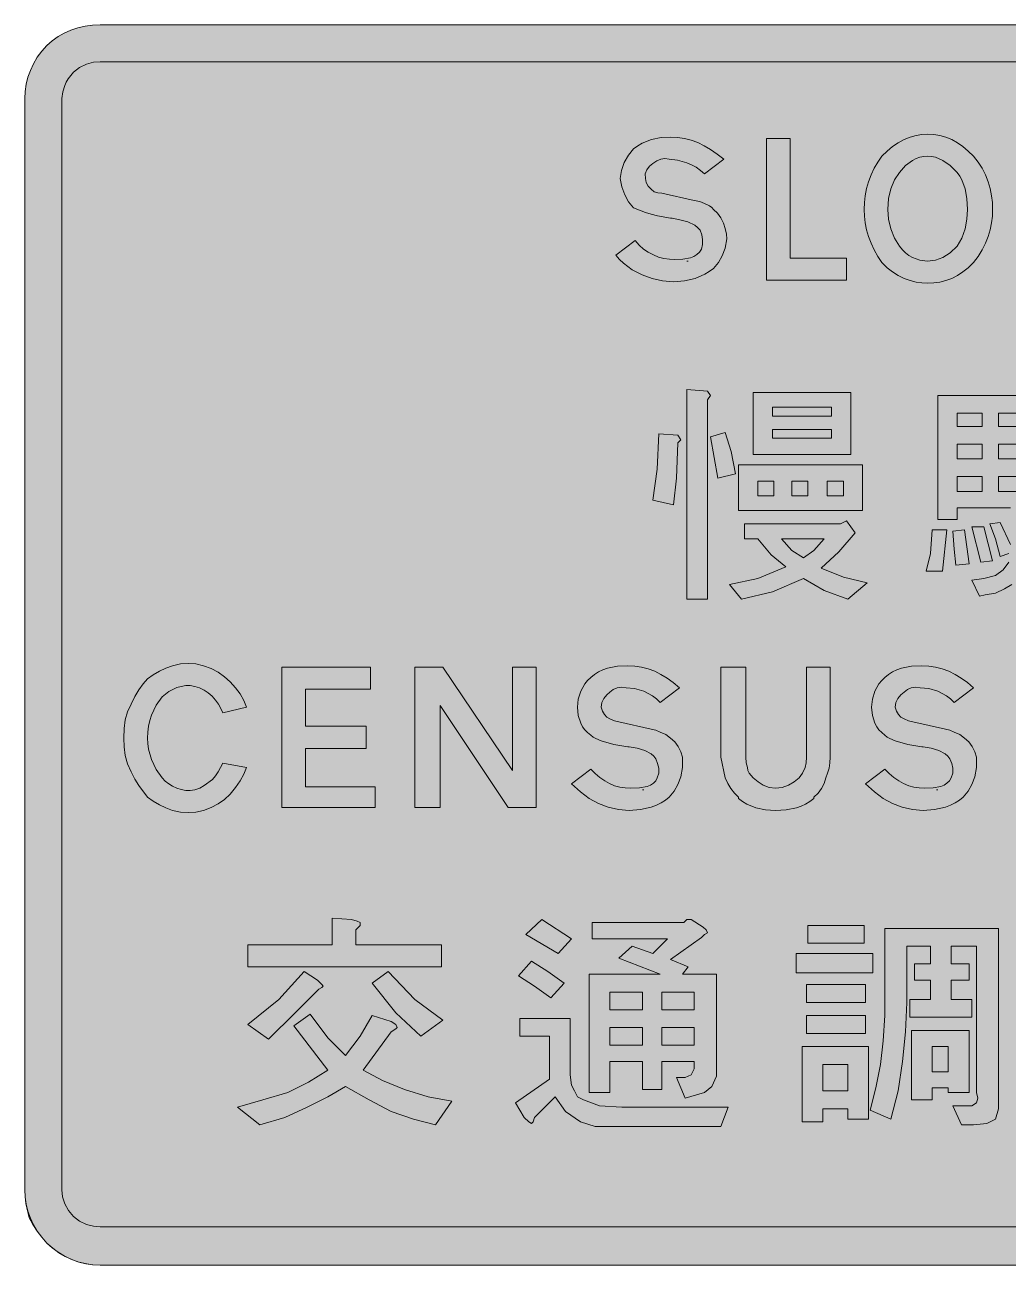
# Model space of a CAD drawing. Header units: metres. Extents: x 107 to 461, y 11 to 263.
# Drawn here: x 107 to 306.6, y 10.9 to 262.9 of the extents above; entities that cross this region are included whole.
import ezdxf

# ---------------------------------------------------------------- set-up
doc = ezdxf.new("R2010")
doc.units = ezdxf.units.M
for name, color, linetype, true_color in [('FILL_BLUE_0000FF', 7, 'Continuous', 0x0000ff), ('FILL_WHITE_FFFFFF', 7, 'Continuous', 0xffffff), ('STROKE_BLUE_0000FF', 7, 'Continuous', 0x0000ff), ('STROKE_WHITE_FFFFFF', 7, 'Continuous', 0xffffff)]:
    doc.layers.add(name, color=color, linetype=linetype, true_color=true_color)

msp = doc.modelspace()

# ---------------------------------------------------------------- hatches: boundary and pattern name
at = {"layer": 'FILL_BLUE_0000FF', "true_color": 0x0000ff}
h = msp.add_hatch(color=7, dxfattribs=at)
h.dxf.hatch_style = 1
h.paths.add_polyline_path([(445.95, 255.42), (447.34, 255.3), (448.76, 254.93), (450.13, 254.28), (451.35, 253.32), (452.31, 251.97), (452.96, 250.62), (453.33, 249.27), (453.45, 247.92), (453.45, 26.22), (453.33, 24.83), (452.96, 23.41), (452.31, 22.04), (451.35, 20.82), (450.13, 19.86), (448.76, 19.21), (447.34, 18.84), (445.95, 18.72), (122.25, 18.72), (120.86, 18.84), (119.44, 19.21), (118.07, 19.86), (116.85, 20.82), (115.84, 22.04), (115.09, 23.41), (114.61, 24.83), (114.45, 26.22), (114.45, 247.92), (114.64, 249.27), (115.05, 250.62), (115.33, 251.3), (115.73, 251.97), (116.85, 253.32), (118.07, 254.28), (119.44, 254.93), (120.86, 255.3), (122.25, 255.42), (445.95, 255.42)])
at = {"layer": 'FILL_WHITE_FFFFFF', "true_color": 0xffffff}
h = msp.add_hatch(color=7, dxfattribs=at)
h.dxf.hatch_style = 1
h.paths.add_polyline_path([(445.95, 262.92), (447.32, 262.86), (448.73, 262.69), (450.16, 262.38), (451.58, 261.95), (452.96, 261.37), (454.3, 260.64), (455.57, 259.76), (456.75, 258.72), (457.8, 257.46), (458.72, 256.15), (459.49, 254.8), (460.13, 253.43), (460.62, 252.05), (460.97, 250.66), (461.18, 249.28), (461.25, 247.92), (461.25, 26.22), (461.19, 24.87), (460.99, 23.48), (460.62, 22.04), (460.05, 20.52), (459.49, 19.17), (458.74, 17.86), (457.81, 16.6), (456.75, 15.42), (455.57, 14.36), (454.31, 13.43), (453, 12.68), (451.65, 12.12), (450.13, 11.55), (448.69, 11.18), (447.3, 10.98), (445.95, 10.92), (122.25, 10.92), (120.79, 10.99), (119.34, 11.2), (117.91, 11.55), (116.51, 12.05), (115.16, 12.68), (113.85, 13.45), (112.62, 14.37), (111.45, 15.42), (110.38, 16.6), (109.43, 17.86), (108.58, 19.17), (107.85, 20.52), (107.18, 23.48), (107.01, 24.87), (106.95, 26.22), (106.95, 247.92), (107.02, 249.38), (107.23, 250.83), (107.58, 252.26), (108.08, 253.66), (108.71, 255.01), (109.48, 256.32), (110.4, 257.55), (111.45, 258.72), (112.52, 259.68), (113.69, 260.52), (114.95, 261.24), (116.29, 261.83), (117.7, 262.3), (119.17, 262.64), (120.69, 262.85), (122.25, 262.92), (445.95, 262.92)])
h = msp.add_hatch(color=7, dxfattribs=at)
h.dxf.hatch_style = 1
h.paths.add_polyline_path([(244.12, 233.35), (243.23, 233.97), (242.3, 234.49), (241.35, 234.91), (239.47, 235.45), (237.75, 235.62), (236.9, 235.73), (236.1, 235.62), (235.3, 235.28), (234.45, 234.72), (233.79, 234.17), (233.25, 233.45), (232.93, 232.61), (232.95, 231.72), (233.1, 230.88), (233.51, 230.15), (234.09, 229.53), (234.75, 229.02), (235.5, 228.76), (236.25, 228.72), (242.85, 227.22), (244.01, 227.03), (244.95, 226.62), (245.96, 226.13), (246.43, 225.82), (246.75, 225.42), (247.59, 224.64), (248.29, 223.7), (248.82, 222.64), (249.15, 221.52), (249.41, 220.36), (249.45, 219.42), (249.11, 217.55), (248.55, 215.97), (247.76, 214.61), (246.75, 213.42), (245.92, 212.79), (245.02, 212.24), (243.04, 211.4), (240.89, 210.89), (238.65, 210.72), (236.45, 210.88), (234.34, 211.36), (232.28, 212.11), (230.25, 213.12), (228.49, 214.51), (227.68, 215.27), (226.95, 216.12), (230.85, 219.12), (231.68, 218.18), (232.58, 217.37), (233.54, 216.7), (234.56, 216.16), (235.62, 215.74), (236.71, 215.45), (237.83, 215.28), (238.95, 215.22), (240.55, 215.3), (242.1, 215.6), (242.8, 215.86), (243.42, 216.23), (243.95, 216.71), (244.35, 217.32), (244.51, 218.27), (244.54, 219.27), (244.39, 220.27), (244.05, 221.22), (243.55, 221.74), (242.95, 222.19), (241.54, 222.87), (239.96, 223.33), (238.35, 223.62), (238.05, 223.62), (235.39, 224.11), (234.13, 224.42), (232.95, 224.82), (230.55, 225.72), (229.54, 226.95), (228.75, 228.38), (228.19, 229.98), (227.85, 231.72), (228.06, 233.33), (228.64, 234.95), (229.5, 236.45), (230.55, 237.72), (231.38, 238.34), (232.27, 238.85), (234.19, 239.6), (236.16, 240), (238.05, 240.12), (239.49, 240.05), (240.88, 239.84), (242.23, 239.49), (243.56, 239), (244.88, 238.36), (246.19, 237.59), (247.51, 236.67), (248.85, 235.62), (244.95, 232.62), (244.12, 233.35)])
h = msp.add_hatch(color=7, dxfattribs=at)
h.dxf.hatch_style = 1
h.paths.add_polyline_path([(257.55, 239.82), (262.35, 239.82), (262.35, 215.52), (273.75, 215.52), (273.75, 211.02), (257.55, 211.02), (257.55, 239.82)])
h = msp.add_hatch(color=7, dxfattribs=at)
h.dxf.hatch_style = 1
h.paths.add_polyline_path([(292.72, 240.44), (293.93, 240.09), (295.13, 239.6), (296.29, 238.96), (297.42, 238.19), (298.51, 237.27), (299.55, 236.22), (300.49, 235.04), (301.3, 233.77), (301.97, 232.43), (302.51, 231.05), (302.93, 229.63), (303.22, 228.2), (303.39, 226.79), (303.45, 225.42), (303.39, 224.06), (303.22, 222.68), (302.93, 221.29), (302.51, 219.91), (301.97, 218.54), (301.3, 217.19), (300.49, 215.88), (299.55, 214.62), (298.51, 213.58), (297.42, 212.7), (296.29, 211.97), (295.13, 211.4), (293.93, 210.96), (292.72, 210.65), (291.49, 210.48), (290.25, 210.42), (289.1, 210.48), (287.91, 210.65), (286.7, 210.96), (285.49, 211.4), (284.29, 211.97), (283.12, 212.7), (282, 213.58), (280.95, 214.62), (280.11, 215.88), (279.38, 217.19), (278.76, 218.54), (278.25, 219.91), (277.86, 221.29), (277.58, 222.68), (277.41, 224.06), (277.35, 225.42), (277.41, 226.79), (277.58, 228.2), (277.86, 229.63), (278.25, 231.05), (278.76, 232.43), (279.38, 233.77), (280.11, 235.04), (280.95, 236.22), (282, 237.27), (283.12, 238.19), (284.29, 238.96), (285.49, 239.6), (286.7, 240.09), (287.91, 240.44), (289.1, 240.65), (290.25, 240.72), (291.49, 240.65), (292.72, 240.44)])
h.paths.add_polyline_path([(288.68, 236), (287.92, 235.73), (287.18, 235.36), (285.78, 234.32), (284.55, 232.92), (283.54, 231.41), (282.79, 229.62), (282.31, 227.6), (282.15, 225.42), (282.31, 223.4), (282.79, 221.45), (283.54, 219.6), (284.55, 217.92), (285.14, 217.19), (285.78, 216.57), (286.46, 216.05), (287.18, 215.63), (288.68, 215.09), (290.25, 214.92), (291.82, 215.09), (293.36, 215.63), (294.85, 216.57), (296.25, 217.92), (297.21, 219.6), (297.86, 221.45), (298.23, 223.4), (298.35, 225.42), (298.23, 227.6), (297.86, 229.62), (297.21, 231.41), (296.77, 232.2), (296.25, 232.92), (294.85, 234.32), (293.36, 235.36), (291.82, 236), (291.04, 236.16), (290.25, 236.22), (289.46, 236.16), (288.68, 236)], flags=16)
h = msp.add_hatch(color=7, dxfattribs=at)
h.dxf.hatch_style = 1
h.paths.add_polyline_path([(245.55, 188.52), (246.15, 187.62), (245.55, 186.72), (245.55, 146.22), (241.35, 146.22), (241.35, 188.82), (245.55, 188.52)])
h = msp.add_hatch(color=7, dxfattribs=at)
h.dxf.hatch_style = 1
h.paths.add_polyline_path([(254.85, 175.62), (254.85, 188.22), (274.65, 188.22), (274.65, 175.62), (254.85, 175.62)])
h.paths.add_polyline_path([(258.75, 185.22), (258.75, 183.42), (270.75, 183.42), (270.75, 185.22), (258.75, 185.22)], flags=16)
h.paths.add_polyline_path([(270.75, 180.72), (258.75, 180.72), (258.75, 178.92), (270.75, 178.92), (270.75, 180.72)], flags=16)
h = msp.add_hatch(color=7, dxfattribs=at)
h.dxf.hatch_style = 1
h.paths.add_polyline_path([(304.65, 181.32), (309.75, 181.32), (309.75, 177.72), (304.65, 177.72), (304.65, 174.72), (309.75, 174.72), (309.75, 171.12), (304.65, 171.12), (304.65, 168.12), (310.35, 168.12), (310.35, 158.22), (310.35, 155.82), (310.05, 153.72), (309.45, 151.92), (308.55, 150.42), (307.35, 149.22), (305.85, 148.32), (304.05, 147.42), (301.95, 147.12), (300.75, 146.82), (299.25, 150.12), (301.65, 150.42), (304.05, 151.02), (305.55, 152.22), (306.75, 153.72), (306.75, 155.52), (304.95, 154.92), (304.05, 158.52), (302.85, 161.52), (304.95, 161.82), (307.05, 157.32), (307.05, 164.82), (296.25, 164.82), (296.25, 162.42), (292.35, 162.42), (292.35, 187.62), (310.65, 187.62), (310.65, 184.02), (304.65, 184.02), (304.65, 181.32)])
h.paths.add_polyline_path([(296.25, 181.32), (301.35, 181.32), (301.35, 184.02), (296.25, 184.02), (296.25, 181.32)], flags=16)
h.paths.add_polyline_path([(296.25, 177.72), (296.25, 174.72), (301.35, 174.72), (301.35, 177.72), (296.25, 177.72)], flags=16)
h.paths.add_polyline_path([(301.35, 171.12), (296.25, 171.12), (296.25, 168.12), (301.35, 168.12), (301.35, 171.12)], flags=16)
h = msp.add_hatch(color=7, dxfattribs=at)
h.dxf.hatch_style = 1
h.paths.add_polyline_path([(235.35, 172.62), (235.65, 179.82), (239.55, 179.52), (240.15, 178.62), (239.55, 178.02), (239.25, 170.82), (238.65, 165.42), (234.45, 166.32), (235.35, 172.62)])
h = msp.add_hatch(color=7, dxfattribs=at)
h.dxf.hatch_style = 1
h.paths.add_polyline_path([(250.35, 176.22), (251.25, 171.72), (247.65, 170.82), (246.15, 179.22), (249.15, 180.12), (250.35, 176.22)])
h = msp.add_hatch(color=7, dxfattribs=at)
h.dxf.hatch_style = 1
h.paths.add_polyline_path([(251.85, 173.52), (277.05, 173.52), (277.05, 164.22), (251.85, 164.22), (251.85, 173.52)])
h.paths.add_polyline_path([(262.65, 167.22), (265.95, 167.22), (265.95, 170.22), (262.65, 170.22), (262.65, 167.22)], flags=16)
h.paths.add_polyline_path([(255.75, 170.22), (255.75, 167.22), (259.05, 167.22), (259.05, 170.22), (255.75, 170.22)], flags=16)
h.paths.add_polyline_path([(273.15, 170.22), (269.85, 170.22), (269.85, 167.22), (273.15, 167.22), (273.15, 170.22)], flags=16)
h = msp.add_hatch(color=7, dxfattribs=at)
h.dxf.hatch_style = 1
h.paths.add_polyline_path([(273.75, 162.12), (275.55, 159.72), (272.25, 155.82), (268.65, 152.52), (273.15, 150.72), (277.95, 149.52), (274.05, 146.22), (269.25, 148.02), (265.05, 150.42), (258.75, 147.72), (252.45, 146.22), (250.05, 149.22), (255.75, 150.42), (261.45, 152.82), (258.45, 155.22), (255.75, 158.52), (253.05, 158.52), (253.05, 161.52), (272.55, 161.52), (273.75, 162.12)])
h.paths.add_polyline_path([(265.05, 154.62), (267.15, 156.12), (269.25, 158.52), (260.55, 158.52), (262.65, 156.12), (265.05, 154.62)], flags=16)
h = msp.add_hatch(color=7, dxfattribs=at)
h.dxf.hatch_style = 1
h.paths.add_polyline_path([(293.25, 151.92), (289.95, 151.92), (290.85, 155.52), (291.15, 160.32), (294.15, 160.32), (293.25, 151.92)])
h = msp.add_hatch(color=7, dxfattribs=at)
h.dxf.hatch_style = 1
h.paths.add_polyline_path([(298.65, 153.42), (295.95, 153.12), (295.65, 156.42), (295.35, 160.02), (297.75, 160.32), (298.65, 153.42)])
h = msp.add_hatch(color=7, dxfattribs=at)
h.dxf.hatch_style = 1
h.paths.add_polyline_path([(303.45, 154.02), (301.05, 153.72), (299.25, 160.92), (301.65, 160.92), (303.45, 154.02)])
h = msp.add_hatch(color=7, dxfattribs=at)
h.dxf.hatch_style = 1
h.paths.add_polyline_path([(146.76, 124.02), (146.26, 124.89), (145.66, 125.73), (144.98, 126.5), (144.2, 127.18), (143.35, 127.76), (142.43, 128.21), (141.45, 128.52), (140.54, 128.66), (139.62, 128.66), (138.7, 128.51), (137.81, 128.26), (136.18, 127.47), (134.85, 126.42), (133.62, 124.69), (132.68, 122.67), (132.32, 121.57), (132.07, 120.43), (131.91, 119.24), (131.85, 118.02), (131.91, 116.9), (132.07, 115.78), (132.68, 113.63), (133.62, 111.65), (134.85, 109.92), (135.47, 109.28), (136.18, 108.7), (136.96, 108.21), (137.81, 107.82), (138.7, 107.54), (139.62, 107.39), (140.54, 107.38), (141.45, 107.52), (142.48, 107.85), (143.36, 108.35), (145.05, 109.62), (145.67, 110.35), (146.21, 111.16), (147.15, 112.92), (151.95, 112.02), (151.39, 110.67), (150.64, 109.32), (149.71, 107.97), (148.65, 106.62), (147.47, 105.56), (146.18, 104.63), (144.77, 103.88), (143.25, 103.32), (141.68, 102.98), (140.1, 102.87), (138.53, 102.98), (136.95, 103.32), (135.6, 103.83), (134.29, 104.45), (133.03, 105.18), (131.85, 106.02), (130.09, 108.35), (129.28, 109.65), (128.55, 111.12), (127.81, 112.75), (127.35, 114.46), (127.12, 116.22), (127.05, 118.02), (127.12, 119.94), (127.35, 121.7), (127.81, 123.34), (128.55, 124.92), (129.28, 126.43), (130.09, 127.81), (130.95, 129.01), (131.85, 130.02), (133.03, 130.86), (134.29, 131.6), (135.6, 132.21), (136.95, 132.72), (138.53, 133.06), (140.1, 133.17), (141.68, 133.06), (143.25, 132.72), (144.77, 132.16), (146.18, 131.41), (147.47, 130.48), (148.65, 129.42), (149.71, 128.24), (150.64, 126.98), (151.39, 125.67), (151.95, 124.32), (147.15, 123.12), (146.76, 124.02)])
h = msp.add_hatch(color=7, dxfattribs=at)
h.dxf.hatch_style = 1
h.paths.add_polyline_path([(159.15, 132.42), (177.15, 132.42), (177.15, 127.92), (163.95, 127.92), (163.95, 120.42), (176.25, 120.42), (176.25, 115.92), (163.95, 115.92), (163.95, 108.12), (178.05, 108.12), (178.05, 103.92), (159.15, 103.92), (159.15, 132.42)])
h = msp.add_hatch(color=7, dxfattribs=at)
h.dxf.hatch_style = 1
h.paths.add_polyline_path([(191.25, 124.62), (191.25, 103.92), (186.15, 103.92), (186.15, 132.42), (191.85, 132.42), (205.95, 111.42), (205.95, 132.42), (210.75, 132.42), (210.75, 103.92), (205.05, 103.92), (191.25, 124.62)])
h = msp.add_hatch(color=7, dxfattribs=at)
h.dxf.hatch_style = 1
h.paths.add_polyline_path([(235.22, 125.95), (234.41, 126.57), (233.53, 127.09), (232.61, 127.51), (230.76, 128.05), (229.05, 128.22), (228.03, 128.33), (227.18, 128.22), (226.43, 127.88), (225.75, 127.32), (225.09, 126.77), (224.51, 126.05), (224.1, 125.21), (223.95, 124.32), (224.23, 123.48), (224.63, 122.78), (225.13, 122.25), (225.75, 121.92), (226.65, 121.51), (227.55, 121.32), (234.15, 119.82), (235.05, 119.63), (235.95, 119.22), (237.11, 118.73), (238.05, 118.02), (238.89, 117.24), (239.59, 116.3), (240.12, 115.24), (240.45, 114.12), (240.45, 112.02), (240.11, 110.15), (239.55, 108.57), (238.76, 107.21), (237.75, 106.02), (237.01, 105.39), (236.15, 104.84), (235.19, 104.37), (234.15, 104), (231.93, 103.49), (229.65, 103.32), (227.46, 103.48), (225.38, 103.96), (223.41, 104.71), (221.55, 105.72), (219.75, 107.11), (217.95, 108.72), (221.85, 111.72), (222.76, 110.78), (223.71, 109.97), (224.68, 109.3), (225.68, 108.76), (226.7, 108.34), (227.76, 108.05), (228.84, 107.88), (229.95, 107.82), (231.72, 107.9), (233.33, 108.2), (234.01, 108.46), (234.59, 108.83), (235.04, 109.31), (235.35, 109.92), (235.64, 110.87), (235.65, 111.87), (235.43, 112.87), (235.05, 113.82), (234.65, 114.34), (234.12, 114.79), (232.8, 115.47), (231.25, 115.93), (229.65, 116.22), (229.35, 116.22), (226.54, 116.71), (223.95, 117.42), (222.9, 117.91), (222.35, 118.22), (221.85, 118.62), (221.22, 119.11), (220.67, 119.68), (220.2, 120.32), (219.83, 121.02), (219.32, 122.59), (219.15, 124.32), (219.32, 125.93), (219.83, 127.55), (220.67, 129.05), (221.22, 129.72), (221.85, 130.32), (222.58, 130.94), (223.4, 131.45), (224.3, 131.87), (225.26, 132.2), (227.29, 132.6), (229.35, 132.72), (230.79, 132.65), (232.17, 132.44), (233.52, 132.09), (234.83, 131.6), (236.11, 130.96), (237.37, 130.19), (238.61, 129.27), (239.85, 128.22), (235.95, 125.22), (235.22, 125.95)])
h = msp.add_hatch(color=7, dxfattribs=at)
h.dxf.hatch_style = 1
h.paths.add_polyline_path([(253.35, 114.12), (253.39, 112.96), (253.65, 112.02), (253.75, 111.4), (254.02, 110.86), (254.85, 109.92), (255.81, 109.09), (256.88, 108.42), (258.06, 107.98), (259.35, 107.82), (260.69, 107.98), (261.98, 108.42), (263.15, 109.09), (264.15, 109.92), (264.86, 110.86), (265.35, 112.02), (265.61, 112.96), (265.65, 114.12), (265.65, 132.42), (270.45, 132.42), (270.45, 114.12), (270.39, 113), (270.23, 111.91), (269.94, 110.87), (269.55, 109.92), (269.22, 108.8), (268.69, 107.75), (267.99, 106.8), (267.15, 106.02), (267.15, 105.72), (266.33, 105.1), (265.47, 104.59), (264.55, 104.17), (263.59, 103.85), (261.54, 103.44), (259.35, 103.32), (257.33, 103.44), (255.38, 103.85), (253.53, 104.59), (252.66, 105.1), (251.85, 105.72), (251.85, 106.02), (251.01, 106.8), (250.28, 107.75), (249.66, 108.8), (249.15, 109.92), (248.25, 114.12), (248.25, 132.42), (253.35, 132.42), (253.35, 114.12)])
h = msp.add_hatch(color=7, dxfattribs=at)
h.dxf.hatch_style = 1
h.paths.add_polyline_path([(294.92, 125.95), (294.11, 126.57), (293.23, 127.09), (292.31, 127.51), (290.46, 128.05), (288.75, 128.22), (287.73, 128.33), (286.88, 128.22), (286.13, 127.88), (285.45, 127.32), (284.79, 126.77), (284.21, 126.05), (283.8, 125.21), (283.65, 124.32), (283.93, 123.48), (284.33, 122.78), (284.83, 122.25), (285.45, 121.92), (286.35, 121.51), (287.25, 121.32), (293.85, 119.82), (294.75, 119.63), (295.65, 119.22), (296.81, 118.73), (297.75, 118.02), (298.59, 117.24), (299.29, 116.3), (299.82, 115.24), (300.15, 114.12), (300.15, 112.02), (299.81, 110.15), (299.25, 108.57), (298.46, 107.21), (297.45, 106.02), (296.71, 105.39), (295.85, 104.84), (294.89, 104.37), (293.85, 104), (291.63, 103.49), (289.35, 103.32), (287.16, 103.48), (285.08, 103.96), (283.11, 104.71), (281.25, 105.72), (279.45, 107.11), (277.65, 108.72), (281.55, 111.72), (282.46, 110.78), (283.41, 109.97), (284.38, 109.3), (285.38, 108.76), (286.4, 108.34), (287.46, 108.05), (288.54, 107.88), (289.65, 107.82), (291.38, 107.9), (292.91, 108.2), (293.58, 108.46), (294.16, 108.83), (294.66, 109.31), (295.05, 109.92), (295.34, 110.87), (295.35, 111.87), (295.13, 112.87), (294.75, 113.82), (294.35, 114.34), (293.82, 114.79), (292.5, 115.47), (290.95, 115.93), (289.35, 116.22), (289.05, 116.22), (286.24, 116.71), (283.65, 117.42), (282.6, 117.91), (282.05, 118.22), (281.55, 118.62), (280.92, 119.11), (280.37, 119.68), (279.9, 120.32), (279.53, 121.02), (279.02, 122.59), (278.85, 124.32), (279.02, 125.93), (279.53, 127.55), (280.37, 129.05), (280.92, 129.72), (281.55, 130.32), (282.28, 130.94), (283.1, 131.45), (284, 131.87), (284.96, 132.2), (286.99, 132.6), (289.05, 132.72), (290.49, 132.65), (291.87, 132.44), (293.22, 132.09), (294.53, 131.6), (295.81, 130.96), (297.07, 130.19), (298.31, 129.27), (299.55, 128.22), (295.65, 125.22), (294.92, 125.95)])
h = msp.add_hatch(color=7, dxfattribs=at)
h.dxf.hatch_style = 1
h.paths.add_polyline_path([(169.35, 76.02), (169.35, 81.42), (173.25, 81.12), (174.45, 80.82), (175.05, 80.52), (175.05, 79.92), (174.15, 79.02), (174.15, 76.02), (191.55, 76.02), (191.55, 71.52), (152.25, 71.52), (152.25, 76.02), (169.35, 76.02)])
h = msp.add_hatch(color=7, dxfattribs=at)
h.dxf.hatch_style = 1
h.paths.add_polyline_path([(217.95, 77.22), (215.25, 74.22), (208.65, 78.12), (211.95, 81.12), (217.95, 77.22)])
h = msp.add_hatch(color=7, dxfattribs=at)
h.dxf.hatch_style = 1
h.paths.add_polyline_path([(245.25, 79.02), (245.55, 78.42), (244.95, 78.12), (244.35, 77.52), (238.05, 73.02), (241.65, 71.52), (240.45, 70.02), (247.35, 70.02), (247.35, 49.32), (246.45, 47.22), (244.95, 46.02), (241.05, 44.82), (239.25, 49.02), (241.05, 49.02), (242.25, 49.62), (242.85, 50.82), (242.85, 52.32), (236.25, 52.32), (236.25, 46.62), (232.35, 46.62), (232.35, 52.32), (225.75, 52.32), (225.75, 46.02), (221.55, 46.02), (221.55, 70.02), (235.95, 70.02), (227.55, 73.32), (230.25, 75.72), (234.45, 74.22), (237.45, 77.22), (222.15, 77.22), (222.15, 80.52), (240.75, 80.52), (241.35, 81.12), (242.25, 81.12), (244.65, 79.62), (245.25, 79.02)])
h.paths.add_polyline_path([(232.35, 55.62), (232.35, 59.22), (225.75, 59.22), (225.75, 55.62), (232.35, 55.62)], flags=16)
h.paths.add_polyline_path([(236.25, 55.62), (242.85, 55.62), (242.85, 59.22), (236.25, 59.22), (236.25, 55.62)], flags=16)
h.paths.add_polyline_path([(225.75, 66.42), (225.75, 62.82), (232.35, 62.82), (232.35, 66.42), (225.75, 66.42)], flags=16)
h.paths.add_polyline_path([(242.85, 66.42), (236.25, 66.42), (236.25, 62.82), (242.85, 62.82), (242.85, 66.42)], flags=16)
h = msp.add_hatch(color=7, dxfattribs=at)
h.dxf.hatch_style = 1
h.paths.add_polyline_path([(277.35, 79.92), (277.35, 76.32), (265.95, 76.32), (265.95, 79.92), (277.35, 79.92)])
h = msp.add_hatch(color=7, dxfattribs=at)
h.dxf.hatch_style = 1
h.paths.add_polyline_path([(279.75, 46.92), (280.65, 51.72), (281.25, 56.52), (281.55, 61.62), (281.55, 79.32), (304.65, 79.32), (304.65, 45.42), (304.65, 42.72), (304.05, 40.62), (302.25, 39.72), (299.55, 39.42), (297.15, 39.42), (295.35, 43.32), (298.35, 43.32), (299.25, 43.32), (300.15, 43.92), (300.45, 44.82), (300.15, 46.02), (300.15, 75.72), (295.05, 75.72), (295.05, 72.12), (298.65, 72.12), (298.65, 68.82), (295.05, 68.82), (295.05, 64.92), (299.25, 64.92), (299.25, 61.32), (286.65, 61.32), (286.65, 64.92), (290.85, 64.92), (290.85, 68.82), (287.55, 68.82), (287.55, 72.12), (290.85, 72.12), (290.85, 75.72), (286.05, 75.72), (286.05, 64.32), (285.75, 58.32), (285.15, 52.32), (284.25, 46.32), (282.75, 40.62), (278.55, 42.42), (279.75, 46.92)])
h = msp.add_hatch(color=7, dxfattribs=at)
h.dxf.hatch_style = 1
h.paths.add_polyline_path([(279.15, 74.22), (279.15, 70.32), (263.55, 70.32), (263.55, 74.22), (279.15, 74.22)])
h = msp.add_hatch(color=7, dxfattribs=at)
h.dxf.hatch_style = 1
h.paths.add_polyline_path([(167.25, 67.92), (167.55, 67.62), (167.25, 67.32), (166.65, 67.02), (161.85, 62.22), (156.45, 56.82), (152.25, 59.82), (158.55, 64.92), (163.65, 70.62), (166.35, 68.82), (167.25, 67.92)])
h = msp.add_hatch(color=7, dxfattribs=at)
h.dxf.hatch_style = 1
h.paths.add_polyline_path([(186.15, 64.92), (191.85, 60.72), (187.35, 57.42), (182.25, 62.22), (177.45, 68.22), (180.75, 70.62), (186.15, 64.92)])
h = msp.add_hatch(color=7, dxfattribs=at)
h.dxf.hatch_style = 1
h.paths.add_polyline_path([(213.15, 70.62), (216.45, 68.22), (213.75, 65.22), (210.45, 67.62), (207.15, 69.72), (209.85, 72.72), (213.15, 70.62)])
h = msp.add_hatch(color=7, dxfattribs=at)
h.dxf.hatch_style = 1
h.paths.add_polyline_path([(277.65, 67.92), (277.65, 64.32), (265.65, 64.32), (265.65, 67.92), (277.65, 67.92)])
h = msp.add_hatch(color=7, dxfattribs=at)
h.dxf.hatch_style = 1
h.paths.add_polyline_path([(168.45, 57.12), (172.05, 53.52), (175.05, 57.42), (177.45, 61.62), (181.35, 60.42), (182.25, 59.82), (182.55, 59.22), (182.25, 58.92), (181.35, 58.32), (175.65, 50.52), (179.55, 48.42), (184.05, 46.62), (188.85, 45.12), (193.65, 44.22), (190.35, 39.42), (185.85, 40.62), (181.35, 42.12), (176.85, 44.52), (172.05, 47.22), (168.45, 45.12), (164.25, 43.02), (159.75, 40.92), (154.65, 39.42), (150.15, 43.02), (155.25, 44.52), (160.35, 46.02), (164.55, 48.12), (168.45, 50.52), (161.55, 59.52), (164.85, 61.92), (168.45, 57.12)])
h = msp.add_hatch(color=7, dxfattribs=at)
h.dxf.hatch_style = 1
h.paths.add_polyline_path([(217.65, 61.02), (217.65, 49.62), (217.95, 47.52), (218.55, 46.32), (219.15, 45.12), (220.35, 44.52), (223.65, 43.32), (228.15, 43.02), (249.75, 43.02), (248.25, 39.12), (226.65, 39.12), (222.75, 39.12), (219.75, 40.02), (216.75, 42.12), (214.65, 45.12), (210.45, 40.92), (210.15, 40.02), (209.85, 39.72), (209.25, 40.02), (208.35, 40.92), (206.55, 43.92), (213.45, 48.72), (213.45, 57.42), (207.45, 57.42), (207.45, 61.02), (217.65, 61.02)])
h = msp.add_hatch(color=7, dxfattribs=at)
h.dxf.hatch_style = 1
h.paths.add_polyline_path([(277.65, 61.62), (277.65, 58.02), (265.65, 58.02), (265.65, 61.62), (277.65, 61.62)])
h = msp.add_hatch(color=7, dxfattribs=at)
h.dxf.hatch_style = 1
h.paths.add_polyline_path([(298.65, 58.62), (298.65, 46.02), (294.45, 46.02), (294.45, 46.92), (291.15, 46.92), (291.15, 44.52), (286.95, 44.52), (286.95, 58.62), (298.65, 58.62)])
h.paths.add_polyline_path([(294.45, 55.32), (291.15, 55.32), (291.15, 50.22), (294.45, 50.22), (294.45, 55.32)], flags=16)
h = msp.add_hatch(color=7, dxfattribs=at)
h.dxf.hatch_style = 1
h.paths.add_polyline_path([(278.25, 55.32), (278.25, 40.62), (274.05, 40.62), (274.05, 42.72), (268.95, 42.72), (268.95, 40.02), (264.75, 40.02), (264.75, 55.32), (278.25, 55.32)])
h.paths.add_polyline_path([(274.05, 51.72), (268.95, 51.72), (268.95, 46.32), (274.05, 46.32), (274.05, 51.72)], flags=16)

# ---------------------------------------------------------------- linework, layer by layer
at = {"layer": 'FILL_BLUE_0000FF', "lineweight": 0, "true_color": 0x0000ff}
msp.add_lwpolyline([(445.95, 18.72), (122.25, 18.72), (120.86, 18.84), (119.44, 19.21), (118.07, 19.86), (116.85, 20.82), (115.84, 22.04), (115.09, 23.41), (114.61, 24.83), (114.45, 26.22), (114.45, 247.92), (114.64, 249.27), (115.05, 250.62), (115.33, 251.3), (115.73, 251.97), (116.85, 253.32), (118.07, 254.28), (119.44, 254.93), (120.86, 255.3), (122.25, 255.42), (445.95, 255.42)], dxfattribs=at)
at = {"layer": 'FILL_WHITE_FFFFFF', "lineweight": 0, "true_color": 0xffffff}
for points in [[(445.95, 10.92), (122.25, 10.92), (120.79, 10.99), (119.34, 11.2), (117.91, 11.55), (116.51, 12.05), (115.16, 12.68), (113.85, 13.45), (112.62, 14.37), (111.45, 15.42), (110.38, 16.6), (109.43, 17.86), (108.58, 19.17), (107.85, 20.52), (107.18, 23.48), (107.01, 24.87), (106.95, 26.22), (106.95, 247.92), (107.02, 249.38), (107.23, 250.83), (107.58, 252.26), (108.08, 253.66), (108.71, 255.01), (109.48, 256.32), (110.4, 257.55), (111.45, 258.72), (112.52, 259.68), (113.69, 260.52), (114.95, 261.24), (116.29, 261.83), (117.7, 262.3), (119.17, 262.64), (120.69, 262.85), (122.25, 262.92), (445.95, 262.92)], [(307.05, 164.82), (296.25, 164.82), (296.25, 162.42), (292.35, 162.42), (292.35, 187.62), (310.65, 187.62)], [(310.65, 184.02), (304.65, 184.02), (304.65, 181.32), (309.75, 181.32)], [(309.75, 177.72), (304.65, 177.72), (304.65, 174.72), (309.75, 174.72)], [(309.75, 171.12), (304.65, 171.12), (304.65, 168.12), (310.35, 168.12)], [(306.75, 155.52), (304.95, 154.92), (304.05, 158.52), (302.85, 161.52), (304.95, 161.82), (307.05, 157.32)], [(307.35, 149.22), (305.85, 148.32), (304.05, 147.42), (301.95, 147.12), (300.75, 146.82), (299.25, 150.12), (301.65, 150.42), (304.05, 151.02), (305.55, 152.22), (306.75, 153.72)]]:
    msp.add_lwpolyline(points, dxfattribs=at)
for points in [[(244.12, 233.35), (243.23, 233.97), (242.3, 234.49), (241.35, 234.91), (239.47, 235.45), (237.75, 235.62), (236.9, 235.73), (236.1, 235.62), (235.3, 235.28), (234.45, 234.72), (233.79, 234.17), (233.25, 233.45), (232.93, 232.61), (232.95, 231.72), (233.1, 230.88), (233.51, 230.15), (234.09, 229.53), (234.75, 229.02), (235.5, 228.76), (236.25, 228.72), (242.85, 227.22), (244.01, 227.03), (244.95, 226.62), (245.96, 226.13), (246.43, 225.82), (246.75, 225.42), (247.59, 224.64), (248.29, 223.7), (248.82, 222.64), (249.15, 221.52), (249.41, 220.36), (249.45, 219.42), (249.11, 217.55), (248.55, 215.97), (247.76, 214.61), (246.75, 213.42), (245.92, 212.79), (245.02, 212.24), (243.04, 211.4), (240.89, 210.89), (238.65, 210.72), (236.45, 210.88), (234.34, 211.36), (232.28, 212.11), (230.25, 213.12), (228.49, 214.51), (227.68, 215.27), (226.95, 216.12), (230.85, 219.12), (231.68, 218.18), (232.58, 217.37), (233.54, 216.7), (234.56, 216.16), (235.62, 215.74), (236.71, 215.45), (237.83, 215.28), (238.95, 215.22), (240.55, 215.3), (242.1, 215.6), (242.8, 215.86), (243.42, 216.23), (243.95, 216.71), (244.35, 217.32), (244.51, 218.27), (244.54, 219.27), (244.39, 220.27), (244.05, 221.22), (243.55, 221.74), (242.95, 222.19), (241.54, 222.87), (239.96, 223.33), (238.35, 223.62), (238.05, 223.62), (235.39, 224.11), (234.13, 224.42), (232.95, 224.82), (230.55, 225.72), (229.54, 226.95), (228.75, 228.38), (228.19, 229.98), (227.85, 231.72), (228.06, 233.33), (228.64, 234.95), (229.5, 236.45), (230.55, 237.72), (231.38, 238.34), (232.27, 238.85), (234.19, 239.6), (236.16, 240), (238.05, 240.12), (239.49, 240.05), (240.88, 239.84), (242.23, 239.49), (243.56, 239), (244.88, 238.36), (246.19, 237.59), (247.51, 236.67), (248.85, 235.62), (244.95, 232.62)], [(257.55, 239.82), (262.35, 239.82), (262.35, 215.52), (273.75, 215.52), (273.75, 211.02), (257.55, 211.02)], [(292.72, 240.44), (293.93, 240.09), (295.13, 239.6), (296.29, 238.96), (297.42, 238.19), (298.51, 237.27), (299.55, 236.22), (300.49, 235.04), (301.3, 233.77), (301.97, 232.43), (302.51, 231.05), (302.93, 229.63), (303.22, 228.2), (303.39, 226.79), (303.45, 225.42), (303.39, 224.06), (303.22, 222.68), (302.93, 221.29), (302.51, 219.91), (301.97, 218.54), (301.3, 217.19), (300.49, 215.88), (299.55, 214.62), (298.51, 213.58), (297.42, 212.7), (296.29, 211.97), (295.13, 211.4), (293.93, 210.96), (292.72, 210.65), (291.49, 210.48), (290.25, 210.42), (289.1, 210.48), (287.91, 210.65), (286.7, 210.96), (285.49, 211.4), (284.29, 211.97), (283.12, 212.7), (282, 213.58), (280.95, 214.62), (280.11, 215.88), (279.38, 217.19), (278.76, 218.54), (278.25, 219.91), (277.86, 221.29), (277.58, 222.68), (277.41, 224.06), (277.35, 225.42), (277.41, 226.79), (277.58, 228.2), (277.86, 229.63), (278.25, 231.05), (278.76, 232.43), (279.38, 233.77), (280.11, 235.04), (280.95, 236.22), (282, 237.27), (283.12, 238.19), (284.29, 238.96), (285.49, 239.6), (286.7, 240.09), (287.91, 240.44), (289.1, 240.65), (290.25, 240.72), (291.49, 240.65)], [(288.68, 236), (287.92, 235.73), (287.18, 235.36), (285.78, 234.32), (284.55, 232.92), (283.54, 231.41), (282.79, 229.62), (282.31, 227.6), (282.15, 225.42), (282.31, 223.4), (282.79, 221.45), (283.54, 219.6), (284.55, 217.92), (285.14, 217.19), (285.78, 216.57), (286.46, 216.05), (287.18, 215.63), (288.68, 215.09), (290.25, 214.92), (291.82, 215.09), (293.36, 215.63), (294.85, 216.57), (296.25, 217.92), (297.21, 219.6), (297.86, 221.45), (298.23, 223.4), (298.35, 225.42), (298.23, 227.6), (297.86, 229.62), (297.21, 231.41), (296.77, 232.2), (296.25, 232.92), (294.85, 234.32), (293.36, 235.36), (291.82, 236), (291.04, 236.16), (290.25, 236.22), (289.46, 236.16)], [(245.55, 188.52), (246.15, 187.62), (245.55, 186.72), (245.55, 146.22), (241.35, 146.22), (241.35, 188.82)], [(254.85, 175.62), (254.85, 188.22), (274.65, 188.22), (274.65, 175.62)], [(258.75, 185.22), (258.75, 183.42), (270.75, 183.42), (270.75, 185.22)], [(296.25, 181.32), (301.35, 181.32), (301.35, 184.02), (296.25, 184.02)], [(235.35, 172.62), (235.65, 179.82), (239.55, 179.52), (240.15, 178.62), (239.55, 178.02), (239.25, 170.82), (238.65, 165.42), (234.45, 166.32)], [(250.35, 176.22), (251.25, 171.72), (247.65, 170.82), (246.15, 179.22), (249.15, 180.12)], [(270.75, 180.72), (258.75, 180.72), (258.75, 178.92), (270.75, 178.92)], [(296.25, 177.72), (296.25, 174.72), (301.35, 174.72), (301.35, 177.72)], [(251.85, 173.52), (277.05, 173.52), (277.05, 164.22), (251.85, 164.22)], [(255.75, 170.22), (255.75, 167.22), (259.05, 167.22), (259.05, 170.22)], [(262.65, 167.22), (265.95, 167.22), (265.95, 170.22), (262.65, 170.22)], [(273.15, 170.22), (269.85, 170.22), (269.85, 167.22), (273.15, 167.22)], [(301.35, 171.12), (296.25, 171.12), (296.25, 168.12), (301.35, 168.12)], [(273.75, 162.12), (275.55, 159.72), (272.25, 155.82), (268.65, 152.52), (273.15, 150.72), (277.95, 149.52), (274.05, 146.22), (269.25, 148.02), (265.05, 150.42), (258.75, 147.72), (252.45, 146.22), (250.05, 149.22), (255.75, 150.42), (261.45, 152.82), (258.45, 155.22), (255.75, 158.52), (253.05, 158.52), (253.05, 161.52), (272.55, 161.52)], [(293.25, 151.92), (289.95, 151.92), (290.85, 155.52), (291.15, 160.32), (294.15, 160.32)], [(298.65, 153.42), (295.95, 153.12), (295.65, 156.42), (295.35, 160.02), (297.75, 160.32)], [(303.45, 154.02), (301.05, 153.72), (299.25, 160.92), (301.65, 160.92)], [(265.05, 154.62), (267.15, 156.12), (269.25, 158.52), (260.55, 158.52), (262.65, 156.12)], [(146.76, 124.02), (146.26, 124.89), (145.66, 125.73), (144.98, 126.5), (144.2, 127.18), (143.35, 127.76), (142.43, 128.21), (141.45, 128.52), (140.54, 128.66), (139.62, 128.66), (138.7, 128.51), (137.81, 128.26), (136.18, 127.47), (134.85, 126.42), (133.62, 124.69), (132.68, 122.67), (132.32, 121.57), (132.07, 120.43), (131.91, 119.24), (131.85, 118.02), (131.91, 116.9), (132.07, 115.78), (132.68, 113.63), (133.62, 111.65), (134.85, 109.92), (135.47, 109.28), (136.18, 108.7), (136.96, 108.21), (137.81, 107.82), (138.7, 107.54), (139.62, 107.39), (140.54, 107.38), (141.45, 107.52), (142.48, 107.85), (143.36, 108.35), (145.05, 109.62), (145.67, 110.35), (146.21, 111.16), (147.15, 112.92), (151.95, 112.02), (151.39, 110.67), (150.64, 109.32), (149.71, 107.97), (148.65, 106.62), (147.47, 105.56), (146.18, 104.63), (144.77, 103.88), (143.25, 103.32), (141.68, 102.98), (140.1, 102.87), (138.53, 102.98), (136.95, 103.32), (135.6, 103.83), (134.29, 104.45), (133.03, 105.18), (131.85, 106.02), (130.09, 108.35), (129.28, 109.65), (128.55, 111.12), (127.81, 112.75), (127.35, 114.46), (127.12, 116.22), (127.05, 118.02), (127.12, 119.94), (127.35, 121.7), (127.81, 123.34), (128.55, 124.92), (129.28, 126.43), (130.09, 127.81), (130.95, 129.01), (131.85, 130.02), (133.03, 130.86), (134.29, 131.6), (135.6, 132.21), (136.95, 132.72), (138.53, 133.06), (140.1, 133.17), (141.68, 133.06), (143.25, 132.72), (144.77, 132.16), (146.18, 131.41), (147.47, 130.48), (148.65, 129.42), (149.71, 128.24), (150.64, 126.98), (151.39, 125.67), (151.95, 124.32), (147.15, 123.12)], [(159.15, 132.42), (177.15, 132.42), (177.15, 127.92), (163.95, 127.92), (163.95, 120.42), (176.25, 120.42), (176.25, 115.92), (163.95, 115.92), (163.95, 108.12), (178.05, 108.12), (178.05, 103.92), (159.15, 103.92)], [(191.25, 124.62), (191.25, 103.92), (186.15, 103.92), (186.15, 132.42), (191.85, 132.42), (205.95, 111.42), (205.95, 132.42), (210.75, 132.42), (210.75, 103.92), (205.05, 103.92)], [(235.22, 125.95), (234.41, 126.57), (233.53, 127.09), (232.61, 127.51), (230.76, 128.05), (229.05, 128.22), (228.03, 128.33), (227.18, 128.22), (226.43, 127.88), (225.75, 127.32), (225.09, 126.77), (224.51, 126.05), (224.1, 125.21), (223.95, 124.32), (224.23, 123.48), (224.63, 122.78), (225.13, 122.25), (225.75, 121.92), (226.65, 121.51), (227.55, 121.32), (234.15, 119.82), (235.05, 119.63), (235.95, 119.22), (237.11, 118.73), (238.05, 118.02), (238.89, 117.24), (239.59, 116.3), (240.12, 115.24), (240.45, 114.12), (240.45, 112.02), (240.11, 110.15), (239.55, 108.57), (238.76, 107.21), (237.75, 106.02), (237.01, 105.39), (236.15, 104.84), (235.19, 104.37), (234.15, 104), (231.93, 103.49), (229.65, 103.32), (227.46, 103.48), (225.38, 103.96), (223.41, 104.71), (221.55, 105.72), (219.75, 107.11), (217.95, 108.72), (221.85, 111.72), (222.76, 110.78), (223.71, 109.97), (224.68, 109.3), (225.68, 108.76), (226.7, 108.34), (227.76, 108.05), (228.84, 107.88), (229.95, 107.82), (231.72, 107.9), (233.33, 108.2), (234.01, 108.46), (234.59, 108.83), (235.04, 109.31), (235.35, 109.92), (235.64, 110.87), (235.65, 111.87), (235.43, 112.87), (235.05, 113.82), (234.65, 114.34), (234.12, 114.79), (232.8, 115.47), (231.25, 115.93), (229.65, 116.22), (229.35, 116.22), (226.54, 116.71), (223.95, 117.42), (222.9, 117.91), (222.35, 118.22), (221.85, 118.62), (221.22, 119.11), (220.67, 119.68), (220.2, 120.32), (219.83, 121.02), (219.32, 122.59), (219.15, 124.32), (219.32, 125.93), (219.83, 127.55), (220.67, 129.05), (221.22, 129.72), (221.85, 130.32), (222.58, 130.94), (223.4, 131.45), (224.3, 131.87), (225.26, 132.2), (227.29, 132.6), (229.35, 132.72), (230.79, 132.65), (232.17, 132.44), (233.52, 132.09), (234.83, 131.6), (236.11, 130.96), (237.37, 130.19), (238.61, 129.27), (239.85, 128.22), (235.95, 125.22)], [(253.35, 114.12), (253.39, 112.96), (253.65, 112.02), (253.75, 111.4), (254.02, 110.86), (254.85, 109.92), (255.81, 109.09), (256.88, 108.42), (258.06, 107.98), (259.35, 107.82), (260.69, 107.98), (261.98, 108.42), (263.15, 109.09), (264.15, 109.92), (264.86, 110.86), (265.35, 112.02), (265.61, 112.96), (265.65, 114.12), (265.65, 132.42), (270.45, 132.42), (270.45, 114.12), (270.39, 113), (270.23, 111.91), (269.94, 110.87), (269.55, 109.92), (269.22, 108.8), (268.69, 107.75), (267.99, 106.8), (267.15, 106.02), (267.15, 105.72), (266.33, 105.1), (265.47, 104.59), (264.55, 104.17), (263.59, 103.85), (261.54, 103.44), (259.35, 103.32), (257.33, 103.44), (255.38, 103.85), (253.53, 104.59), (252.66, 105.1), (251.85, 105.72), (251.85, 106.02), (251.01, 106.8), (250.28, 107.75), (249.66, 108.8), (249.15, 109.92), (248.25, 114.12), (248.25, 132.42), (253.35, 132.42)], [(294.92, 125.95), (294.11, 126.57), (293.23, 127.09), (292.31, 127.51), (290.46, 128.05), (288.75, 128.22), (287.73, 128.33), (286.88, 128.22), (286.13, 127.88), (285.45, 127.32), (284.79, 126.77), (284.21, 126.05), (283.8, 125.21), (283.65, 124.32), (283.93, 123.48), (284.33, 122.78), (284.83, 122.25), (285.45, 121.92), (286.35, 121.51), (287.25, 121.32), (293.85, 119.82), (294.75, 119.63), (295.65, 119.22), (296.81, 118.73), (297.75, 118.02), (298.59, 117.24), (299.29, 116.3), (299.82, 115.24), (300.15, 114.12), (300.15, 112.02), (299.81, 110.15), (299.25, 108.57), (298.46, 107.21), (297.45, 106.02), (296.71, 105.39), (295.85, 104.84), (294.89, 104.37), (293.85, 104), (291.63, 103.49), (289.35, 103.32), (287.16, 103.48), (285.08, 103.96), (283.11, 104.71), (281.25, 105.72), (279.45, 107.11), (277.65, 108.72), (281.55, 111.72), (282.46, 110.78), (283.41, 109.97), (284.38, 109.3), (285.38, 108.76), (286.4, 108.34), (287.46, 108.05), (288.54, 107.88), (289.65, 107.82), (291.38, 107.9), (292.91, 108.2), (293.58, 108.46), (294.16, 108.83), (294.66, 109.31), (295.05, 109.92), (295.34, 110.87), (295.35, 111.87), (295.13, 112.87), (294.75, 113.82), (294.35, 114.34), (293.82, 114.79), (292.5, 115.47), (290.95, 115.93), (289.35, 116.22), (289.05, 116.22), (286.24, 116.71), (283.65, 117.42), (282.6, 117.91), (282.05, 118.22), (281.55, 118.62), (280.92, 119.11), (280.37, 119.68), (279.9, 120.32), (279.53, 121.02), (279.02, 122.59), (278.85, 124.32), (279.02, 125.93), (279.53, 127.55), (280.37, 129.05), (280.92, 129.72), (281.55, 130.32), (282.28, 130.94), (283.1, 131.45), (284, 131.87), (284.96, 132.2), (286.99, 132.6), (289.05, 132.72), (290.49, 132.65), (291.87, 132.44), (293.22, 132.09), (294.53, 131.6), (295.81, 130.96), (297.07, 130.19), (298.31, 129.27), (299.55, 128.22), (295.65, 125.22)], [(169.35, 76.02), (169.35, 81.42), (173.25, 81.12), (174.45, 80.82), (175.05, 80.52), (175.05, 79.92), (174.15, 79.02), (174.15, 76.02), (191.55, 76.02), (191.55, 71.52), (152.25, 71.52), (152.25, 76.02)], [(217.95, 77.22), (215.25, 74.22), (208.65, 78.12), (211.95, 81.12)], [(245.25, 79.02), (245.55, 78.42), (244.95, 78.12), (244.35, 77.52), (238.05, 73.02), (241.65, 71.52), (240.45, 70.02), (247.35, 70.02), (247.35, 49.32), (246.45, 47.22), (244.95, 46.02), (241.05, 44.82), (239.25, 49.02), (241.05, 49.02), (242.25, 49.62), (242.85, 50.82), (242.85, 52.32), (236.25, 52.32), (236.25, 46.62), (232.35, 46.62), (232.35, 52.32), (225.75, 52.32), (225.75, 46.02), (221.55, 46.02), (221.55, 70.02), (235.95, 70.02), (227.55, 73.32), (230.25, 75.72), (234.45, 74.22), (237.45, 77.22), (222.15, 77.22), (222.15, 80.52), (240.75, 80.52), (241.35, 81.12), (242.25, 81.12), (244.65, 79.62)], [(277.35, 79.92), (277.35, 76.32), (265.95, 76.32), (265.95, 79.92)], [(279.75, 46.92), (280.65, 51.72), (281.25, 56.52), (281.55, 61.62), (281.55, 79.32), (304.65, 79.32), (304.65, 45.42), (304.65, 42.72), (304.05, 40.62), (302.25, 39.72), (299.55, 39.42), (297.15, 39.42), (295.35, 43.32), (298.35, 43.32), (299.25, 43.32), (300.15, 43.92), (300.45, 44.82), (300.15, 46.02), (300.15, 75.72), (295.05, 75.72), (295.05, 72.12), (298.65, 72.12), (298.65, 68.82), (295.05, 68.82), (295.05, 64.92), (299.25, 64.92), (299.25, 61.32), (286.65, 61.32), (286.65, 64.92), (290.85, 64.92), (290.85, 68.82), (287.55, 68.82), (287.55, 72.12), (290.85, 72.12), (290.85, 75.72), (286.05, 75.72), (286.05, 64.32), (285.75, 58.32), (285.15, 52.32), (284.25, 46.32), (282.75, 40.62), (278.55, 42.42)], [(279.15, 74.22), (279.15, 70.32), (263.55, 70.32), (263.55, 74.22)], [(167.25, 67.92), (167.55, 67.62), (167.25, 67.32), (166.65, 67.02), (161.85, 62.22), (156.45, 56.82), (152.25, 59.82), (158.55, 64.92), (163.65, 70.62), (166.35, 68.82)], [(186.15, 64.92), (191.85, 60.72), (187.35, 57.42), (182.25, 62.22), (177.45, 68.22), (180.75, 70.62)], [(213.15, 70.62), (216.45, 68.22), (213.75, 65.22), (210.45, 67.62), (207.15, 69.72), (209.85, 72.72)], [(225.75, 66.42), (225.75, 62.82), (232.35, 62.82), (232.35, 66.42)], [(242.85, 66.42), (236.25, 66.42), (236.25, 62.82), (242.85, 62.82)], [(277.65, 67.92), (277.65, 64.32), (265.65, 64.32), (265.65, 67.92)], [(168.45, 57.12), (172.05, 53.52), (175.05, 57.42), (177.45, 61.62), (181.35, 60.42), (182.25, 59.82), (182.55, 59.22), (182.25, 58.92), (181.35, 58.32), (175.65, 50.52), (179.55, 48.42), (184.05, 46.62), (188.85, 45.12), (193.65, 44.22), (190.35, 39.42), (185.85, 40.62), (181.35, 42.12), (176.85, 44.52), (172.05, 47.22), (168.45, 45.12), (164.25, 43.02), (159.75, 40.92), (154.65, 39.42), (150.15, 43.02), (155.25, 44.52), (160.35, 46.02), (164.55, 48.12), (168.45, 50.52), (161.55, 59.52), (164.85, 61.92)], [(217.65, 61.02), (217.65, 49.62), (217.95, 47.52), (218.55, 46.32), (219.15, 45.12), (220.35, 44.52), (223.65, 43.32), (228.15, 43.02), (249.75, 43.02), (248.25, 39.12), (226.65, 39.12), (222.75, 39.12), (219.75, 40.02), (216.75, 42.12), (214.65, 45.12), (210.45, 40.92), (210.15, 40.02), (209.85, 39.72), (209.25, 40.02), (208.35, 40.92), (206.55, 43.92), (213.45, 48.72), (213.45, 57.42), (207.45, 57.42), (207.45, 61.02)], [(277.65, 61.62), (277.65, 58.02), (265.65, 58.02), (265.65, 61.62)], [(232.35, 55.62), (232.35, 59.22), (225.75, 59.22), (225.75, 55.62)], [(236.25, 55.62), (242.85, 55.62), (242.85, 59.22), (236.25, 59.22)], [(298.65, 58.62), (298.65, 46.02), (294.45, 46.02), (294.45, 46.92), (291.15, 46.92), (291.15, 44.52), (286.95, 44.52), (286.95, 58.62)], [(278.25, 55.32), (278.25, 40.62), (274.05, 40.62), (274.05, 42.72), (268.95, 42.72), (268.95, 40.02), (264.75, 40.02), (264.75, 55.32)], [(294.45, 55.32), (291.15, 55.32), (291.15, 50.22), (294.45, 50.22)], [(274.05, 51.72), (268.95, 51.72), (268.95, 46.32), (274.05, 46.32)]]:
    msp.add_lwpolyline(points, close=True, dxfattribs=at)
at = {"layer": 'STROKE_BLUE_0000FF', "lineweight": 0, "true_color": 0x0000ff}
msp.add_lwpolyline([(445.95, 262.92), (122.25, 262.92), (120.69, 262.85), (119.17, 262.64), (117.7, 262.3), (116.29, 261.83), (114.95, 261.24), (113.69, 260.52), (112.52, 259.68), (111.45, 258.72), (110.4, 257.55), (109.48, 256.32), (108.71, 255.01), (108.08, 253.66), (107.58, 252.26), (107.23, 250.83), (107.02, 249.38), (106.95, 247.92), (106.95, 26.22), (107.02, 24.76), (107.23, 23.31), (107.58, 21.88), (108.08, 20.48), (108.71, 19.13), (109.48, 17.82), (110.4, 16.59), (111.45, 15.42), (112.52, 14.45), (113.69, 13.58), (114.95, 12.81), (116.29, 12.16), (117.7, 11.63), (119.17, 11.24), (120.69, 11), (122.25, 10.92), (445.95, 10.92)], dxfattribs=at)
at = {"layer": 'STROKE_WHITE_FFFFFF', "lineweight": 0, "true_color": 0xffffff}
for points in [[(241.35, 214.92), (241.65, 214.92)], [(232.35, 107.52), (232.65, 107.52)], [(292.05, 107.52), (292.35, 107.52)]]:
    msp.add_lwpolyline(points, dxfattribs=at)

doc.saveas('drawing.dxf')
